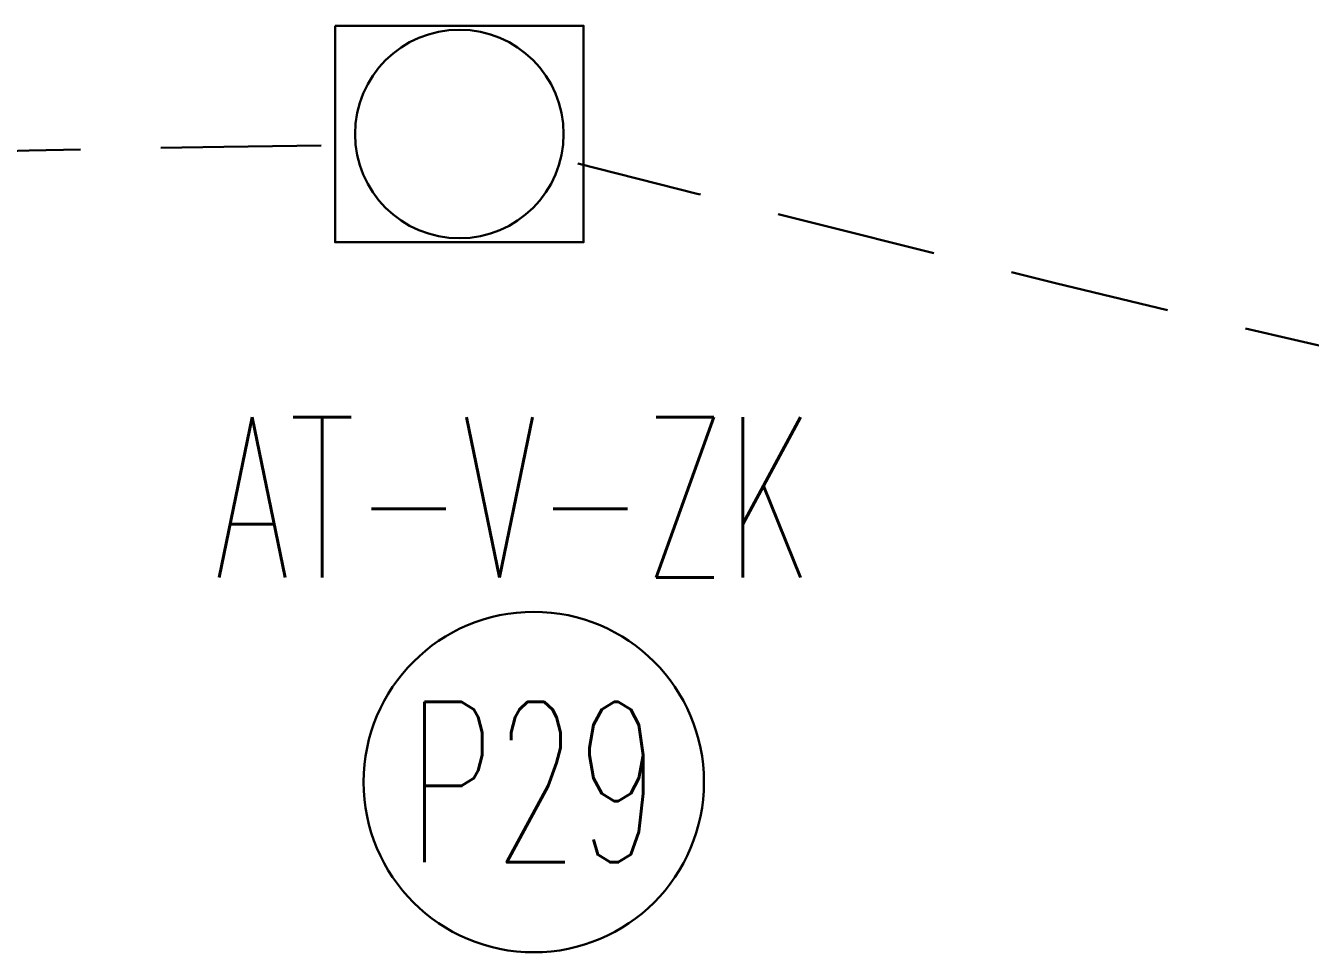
# Model space of a CAD drawing. Extents: x -1439 to 34962, y -872 to 8330.
# Drawn here: x 5454.7 to 5534.8, y 3343.4 to 3401.2 of the extents above; entities that cross this region are included whole.
import ezdxf
from ezdxf.enums import TextEntityAlignment as Align

# ---------------------------------------------------------------- set-up
doc = ezdxf.new("R2010")
doc.units = 0
doc.linetypes.add('HIDDEN', pattern=[0.375, 0.25, -0.125])
for name, color, linetype, lineweight in [('E-KABLO', 7, 'Continuous', 30), ('E-KUVVET', 7, 'Continuous', 30), ('E-YAZI', 7, 'Continuous', 30)]:
    doc.layers.add(name, color=color, linetype=linetype, lineweight=lineweight)
doc.styles.add('E-YAZI', font='txttw.shx')

# ---------------------------------------------------------------- blocks, each defined once
blk = doc.blocks.new('E-YER DOSEME BUATI')
at = {"layer": 'E-KUVVET', "color": 6}
blk.add_lwpolyline([(-7.75, 6.75), (7.75, 6.75), (7.75, -6.75), (-7.75, -6.75)], close=True, dxfattribs=at)
blk.add_circle((0, 0), 6.5, dxfattribs=at)

msp = doc.modelspace()

# ---------------------------------------------------------------- linework, layer by layer
at = {"layer": 'E-KABLO', "color": 7, "linetype": 'Continuous'}
msp.add_circle((5486.394, 3354.025), 10.611, dxfattribs=at)
at = {"layer": 'E-KABLO', "color": 6, "linetype": 'HIDDEN', "ltscale": 40}
msp.add_arc((5495.169, 1654.396), 1739.448, 90.725688, 103.505068, dxfattribs=at)
msp.add_spline([(5852.035, 3395.338), (5608.533, 3368.571), (5489.146, 3392.583)], degree=3, dxfattribs=at)

# ---------------------------------------------------------------- block references
at = {"layer": 'E-KUVVET'}
msp.add_blockref('E-YER DOSEME BUATI', (5481.753, 3394.416), dxfattribs=at)

# ---------------------------------------------------------------- texts
at = {"layer": 'E-KABLO', "color": 3, "linetype": 'Continuous', "style": 'E-YAZI', "width": 0.6}
msp.add_text('P29', height=10, dxfattribs=at).set_placement((5486.394, 3354.025), align=Align.MIDDLE_CENTER)
at = {"layer": 'E-YAZI', "color": 3, "style": 'E-YAZI', "width": 0.6}
msp.add_text('AT-V-ZK', height=10, dxfattribs=at).set_placement((5466.514, 3366.775, 0))

doc.saveas('drawing.dxf')
